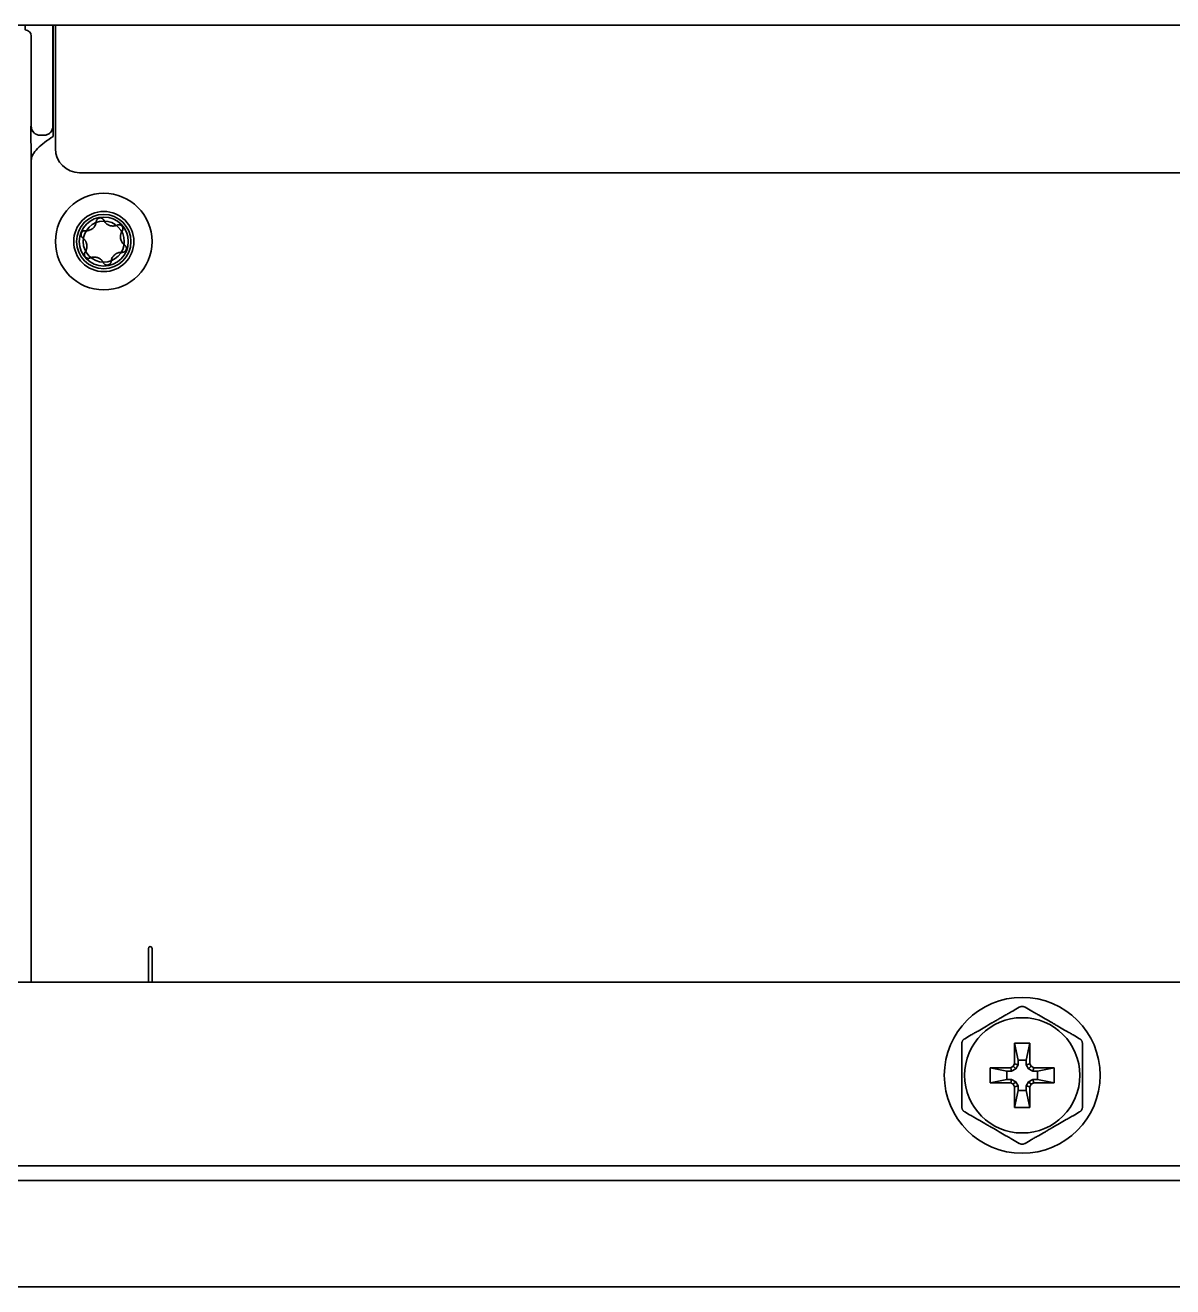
# Model space of a CAD drawing. Extents: x 53 to 4124, y 6244 to 10190.
# Drawn here: x 277.3 to 372.2, y 7999.4 to 8103.8 of the extents above; entities that cross this region are included whole.
import ezdxf

# ---------------------------------------------------------------- set-up
doc = ezdxf.new("R2010")
doc.units = 0
doc.header["$LTSCALE"] = 5
doc.layers.add('ORTHO$15', color=7, linetype='CONTINUOUS', true_color=0xffffff)

msp = doc.modelspace()

# ---------------------------------------------------------------- linework, layer by layer
at = {"layer": 'ORTHO$15', "color": 7, "linetype": 'Continuous', "lineweight": 35, "extrusion": (0, 1, 0)}
for p, q in [((803.11, 8103.8), (56.4, 8103.8)), ((277.26, 8103.8), (277.26, 8103.41)), ((279.55, 8103.8), (279.55, 8095.45)), ((279.56, 8103.6), (279.56, 8103.8)), ((279.56, 8103.6), (279.56, 8094.6)), ((279.76, 8103.8), (279.76, 8102.8)), ((277.76, 8095.45), (277.76, 8102.91)), ((279.76, 8102.8), (279.76, 8093.6)), ((277.76, 8092.6), (277.72, 8095.45)), ((277.72, 8095.45), (277.76, 8095.45)), ((279.55, 8095.45), (279.56, 8095.45)), ((278.51, 8094.7), (278.49, 8094.7)), ((278.8, 8094.7), (278.51, 8094.7)), ((278.82, 8094.7), (278.8, 8094.7)), ((277.76, 8024.6), (277.76, 8092.6)), ((281.76, 8091.6), (640.36, 8091.6)), ((287.46, 8024.6), (287.46, 8027.4)), ((287.76, 8027.4), (287.76, 8026.4)), ((287.76, 8026.4), (287.76, 8024.6)), ((101.46, 8024.6), (277.76, 8024.6)), ((279.56, 8024.6), (277.76, 8024.6)), ((287.46, 8024.6), (279.56, 8024.6)), ((287.46, 8024.6), (644.36, 8024.6)), ((643.55, 8024.6), (287.76, 8024.6)), ((359.15, 8017.85), (359.15, 8019.55)), ((359.15, 8019.55), (359.44, 8018.16)), ((359.15, 8019.55), (360.4, 8019.55)), ((360.4, 8019.55), (360.11, 8018.16)), ((360.4, 8019.55), (360.4, 8017.85)), ((359.44, 8018.16), (359.44, 8017.78)), ((360.11, 8018.16), (359.44, 8018.16)), ((360.11, 8017.78), (360.11, 8018.16)), ((357.13, 8016.28), (357.13, 8017.53)), ((357.13, 8017.53), (358.51, 8017.24)), ((357.13, 8017.53), (358.83, 8017.53)), ((358.51, 8017.24), (358.51, 8016.56)), ((358.9, 8017.24), (358.51, 8017.24)), ((358.83, 8017.53), (359.03, 8017.65)), ((358.83, 8017.53), (358.9, 8017.24)), ((359.24, 8017.44), (358.9, 8017.24)), ((359.03, 8017.65), (359.15, 8017.85)), ((359.03, 8017.65), (359.24, 8017.44)), ((359.15, 8017.85), (359.44, 8017.78)), ((359.44, 8017.78), (359.24, 8017.44)), ((360.4, 8017.85), (360.11, 8017.78)), ((360.31, 8017.44), (360.11, 8017.78)), ((360.52, 8017.65), (360.31, 8017.44)), ((360.65, 8017.24), (360.31, 8017.44)), ((360.4, 8017.85), (360.52, 8017.65)), ((360.52, 8017.65), (360.73, 8017.53)), ((360.73, 8017.53), (360.65, 8017.24)), ((361.04, 8017.24), (360.65, 8017.24)), ((360.73, 8017.53), (362.43, 8017.53)), ((361.04, 8017.24), (362.43, 8017.53)), ((361.04, 8016.56), (361.04, 8017.24)), ((362.43, 8017.53), (362.43, 8016.28)), ((357.13, 8016.28), (358.51, 8016.56)), ((358.83, 8016.28), (357.13, 8016.28)), ((358.51, 8016.56), (358.9, 8016.56)), ((358.83, 8016.28), (358.9, 8016.56)), ((359.03, 8016.16), (358.83, 8016.28)), ((358.9, 8016.56), (359.24, 8016.37)), ((359.03, 8016.16), (359.24, 8016.37)), ((359.15, 8015.95), (359.03, 8016.16)), ((359.15, 8015.95), (359.44, 8016.03)), ((359.15, 8014.25), (359.15, 8015.95)), ((359.24, 8016.37), (359.44, 8016.03)), ((359.44, 8016.03), (359.44, 8015.64)), ((360.11, 8016.03), (360.31, 8016.37)), ((360.11, 8015.64), (360.11, 8016.03)), ((360.4, 8015.95), (360.11, 8016.03)), ((360.31, 8016.37), (360.65, 8016.56)), ((360.52, 8016.16), (360.31, 8016.37)), ((360.52, 8016.16), (360.4, 8015.95)), ((360.4, 8015.95), (360.4, 8014.25)), ((360.73, 8016.28), (360.52, 8016.16)), ((360.73, 8016.28), (360.65, 8016.56)), ((360.65, 8016.56), (361.04, 8016.56)), ((362.43, 8016.28), (360.73, 8016.28)), ((362.43, 8016.28), (361.04, 8016.56)), ((359.15, 8014.25), (359.44, 8015.64)), ((359.44, 8015.64), (360.11, 8015.64)), ((360.4, 8014.25), (360.11, 8015.64)), ((360.4, 8014.25), (359.15, 8014.25)), ((690.66, 8009.4), (56.76, 8009.4)), ((123.41, 8008.2), (695.13, 8008.2)), ((738.11, 7999.4), (121.41, 7999.4))]:
    msp.add_line(p, q, dxfattribs=at)
at = {"layer": 'ORTHO$15', "color": 7, "linetype": 'Continuous', "lineweight": 35}
for centre, radius in [((283.76, 8085.9), 4), ((283.76, 8085.9), 2.49), ((359.78, 8016.9), 4.77)]:
    msp.add_circle(centre, radius, dxfattribs=at)
at = {"layer": 'ORTHO$15', "color": 7, "linetype": 'Continuous', "lineweight": 35, "extrusion": (0, 0, -1)}
for centre, radius in [((-283.76, 8085.9), 2.25), ((-283.76, 8085.9), 2.03), ((-283.76, 8085.9), 1.7), ((-359.78, 8016.9), 6.45)]:
    msp.add_circle(centre, radius, dxfattribs=at)
at = {"layer": 'ORTHO$15', "color": 7, "linetype": 'Continuous', "lineweight": 35}
msp.add_arc((281.76, 8093.6), 2, 180, 270, dxfattribs=at)
at = {"layer": 'ORTHO$15', "color": 7, "linetype": 'Continuous', "lineweight": 35, "extrusion": (0, 0, -1)}
msp.add_arc((-287.61, 8027.4), 0.15, 0, 180, dxfattribs=at)
for centre, major_axis, ratio, start_param, end_param in [((277.26, 8102.91), (0.354, 0.354), 0.999087, 5.497939, 7.068431), ((278.51, 8095.45), (0, 0.75), 0.999949, 3.141593, 4.712389), ((278.8, 8095.45), (0, 0.75), 0.999949, 1.570796, 3.141593), ((278.82, 8095.45), (-0.75, 0), 0.999746, 3.141593, 4.712389)]:
    msp.add_ellipse(centre, major_axis=major_axis, ratio=ratio, start_param=start_param, end_param=end_param, dxfattribs=at)
at = {"layer": 'ORTHO$15', "color": 7, "linetype": 'Continuous', "lineweight": 35}
for points, knots in [([(277.72, 8095.45), (277.72, 8095.45), (277.72, 8095.44), (277.72, 8095.43), (277.72, 8095.42), (277.72, 8095.4), (277.73, 8095.37), (277.73, 8095.35), (277.74, 8095.31), (277.74, 8095.29), (277.75, 8095.25), (277.76, 8095.23), (277.78, 8095.17), (277.8, 8095.13), (277.83, 8095.08), (277.84, 8095.06), (277.87, 8095.02), (277.88, 8095), (277.92, 8094.95), (277.96, 8094.92), (278.02, 8094.87), (278.04, 8094.85), (278.07, 8094.83), (278.08, 8094.82), (278.1, 8094.81), (278.12, 8094.8), (278.15, 8094.78), (278.18, 8094.77), (278.22, 8094.75), (278.23, 8094.75), (278.26, 8094.74), (278.28, 8094.73), (278.32, 8094.72), (278.36, 8094.71), (278.42, 8094.7), (278.46, 8094.7), (278.49, 8094.7)], [0, 0, 0, 0, 0.015625, 0.015625, 0.03125, 0.0625, 0.0625, 0.125, 0.125, 0.1875, 0.1875, 0.25, 0.25, 0.375, 0.375, 0.4375, 0.4375, 0.5, 0.5, 0.625, 0.625, 0.6875, 0.6875, 0.71875, 0.71875, 0.75, 0.75, 0.8125, 0.8125, 0.84375, 0.84375, 0.875, 0.875, 0.9375, 0.9375, 1, 1, 1, 1]), ([(277.76, 8092.6), (277.76, 8092.76), (277.8, 8092.93), (277.98, 8093.27), (278.12, 8093.43), (278.45, 8093.77), (278.65, 8093.93), (279.08, 8094.27), (279.32, 8094.43), (279.56, 8094.6)], [0, 0, 0, 0, 0.25, 0.25, 0.5, 0.5, 0.75, 0.75, 1, 1, 1, 1]), ([(282.24, 8086.8), (282.3, 8086.79), (282.35, 8086.79), (282.43, 8086.8), (282.46, 8086.81), (282.5, 8086.81), (282.51, 8086.82), (282.54, 8086.82), (282.55, 8086.83), (282.61, 8086.85), (282.66, 8086.87), (282.72, 8086.9), (282.73, 8086.91), (282.76, 8086.92), (282.77, 8086.93), (282.8, 8086.95), (282.82, 8086.97), (282.89, 8087.02), (282.92, 8087.06), (282.98, 8087.12), (282.99, 8087.15), (283.01, 8087.18), (283.02, 8087.19), (283.03, 8087.22), (283.04, 8087.23), (283.07, 8087.29), (283.09, 8087.34), (283.11, 8087.41), (283.12, 8087.44), (283.13, 8087.49), (283.13, 8087.52), (283.14, 8087.55)], [0, 0, 0, 0, 0.125, 0.125, 0.1875, 0.1875, 0.21875, 0.21875, 0.25, 0.25, 0.375, 0.375, 0.40625, 0.40625, 0.4375, 0.4375, 0.5, 0.5, 0.625, 0.625, 0.6875, 0.6875, 0.71875, 0.71875, 0.75, 0.75, 0.875, 0.875, 0.9375, 0.9375, 1, 1, 1, 1]), ([(283.14, 8087.55), (283.14, 8087.56), (283.14, 8087.6), (283.16, 8087.63), (283.17, 8087.66), (283.17, 8087.67), (283.18, 8087.68), (283.18, 8087.69), (283.2, 8087.71), (283.21, 8087.73), (283.23, 8087.75), (283.23, 8087.76), (283.25, 8087.77), (283.25, 8087.77), (283.28, 8087.79), (283.29, 8087.8), (283.32, 8087.81), (283.32, 8087.82), (283.34, 8087.83), (283.35, 8087.83), (283.38, 8087.84), (283.39, 8087.84), (283.42, 8087.85), (283.43, 8087.85), (283.45, 8087.85), (283.46, 8087.85), (283.49, 8087.85), (283.5, 8087.85), (283.53, 8087.85), (283.54, 8087.84), (283.56, 8087.84), (283.57, 8087.84), (283.59, 8087.83), (283.61, 8087.82), (283.64, 8087.81), (283.64, 8087.8), (283.66, 8087.79), (283.67, 8087.79), (283.69, 8087.77), (283.7, 8087.76), (283.72, 8087.74), (283.73, 8087.73), (283.74, 8087.72), (283.74, 8087.71), (283.76, 8087.69), (283.77, 8087.67), (283.78, 8087.66)], [0, 0, 0, 0, 0.0625, 0.125, 0.125, 0.15625, 0.15625, 0.1875, 0.1875, 0.25, 0.25, 0.28125, 0.28125, 0.3125, 0.3125, 0.375, 0.375, 0.40625, 0.40625, 0.4375, 0.4375, 0.5, 0.5, 0.53125, 0.53125, 0.5625, 0.5625, 0.625, 0.625, 0.65625, 0.65625, 0.6875, 0.6875, 0.75, 0.75, 0.78125, 0.78125, 0.8125, 0.8125, 0.875, 0.875, 0.90625, 0.90625, 0.9375, 0.9375, 1, 1, 1, 1]), ([(283.78, 8087.66), (283.8, 8087.61), (283.83, 8087.56), (283.87, 8087.5), (283.89, 8087.48), (283.92, 8087.45), (283.93, 8087.44), (283.94, 8087.42), (283.95, 8087.41), (284, 8087.37), (284.05, 8087.33), (284.1, 8087.3), (284.12, 8087.29), (284.14, 8087.28), (284.15, 8087.27), (284.19, 8087.25), (284.21, 8087.24), (284.29, 8087.22), (284.34, 8087.2), (284.41, 8087.19), (284.42, 8087.19), (284.45, 8087.19), (284.49, 8087.18), (284.56, 8087.18), (284.61, 8087.19), (284.65, 8087.19), (284.67, 8087.2), (284.69, 8087.2), (284.7, 8087.2), (284.77, 8087.22), (284.82, 8087.24), (284.87, 8087.26)], [0, 0, 0, 0, 0.125, 0.125, 0.1875, 0.1875, 0.21875, 0.21875, 0.25, 0.25, 0.375, 0.375, 0.40625, 0.40625, 0.4375, 0.4375, 0.5, 0.5, 0.625, 0.625, 0.65625, 0.65625, 0.6875, 0.75, 0.8125, 0.8125, 0.84375, 0.84375, 0.875, 0.875, 1, 1, 1, 1]), ([(284.87, 8087.26), (284.89, 8087.27), (284.92, 8087.28), (284.95, 8087.29), (284.98, 8087.29), (284.99, 8087.29), (285.01, 8087.29), (285.02, 8087.29), (285.05, 8087.29), (285.06, 8087.29), (285.09, 8087.28), (285.1, 8087.28), (285.12, 8087.27), (285.13, 8087.27), (285.15, 8087.26), (285.17, 8087.25), (285.19, 8087.24), (285.2, 8087.23), (285.21, 8087.22), (285.22, 8087.22), (285.24, 8087.2), (285.26, 8087.19), (285.27, 8087.16), (285.28, 8087.16), (285.29, 8087.14), (285.3, 8087.13), (285.31, 8087.11), (285.32, 8087.09), (285.33, 8087.07), (285.33, 8087.06), (285.34, 8087.04), (285.34, 8087.03), (285.34, 8087.01), (285.35, 8086.99), (285.35, 8086.96), (285.35, 8086.95), (285.35, 8086.93), (285.35, 8086.92), (285.34, 8086.9), (285.34, 8086.88), (285.33, 8086.85), (285.33, 8086.84), (285.32, 8086.83), (285.32, 8086.82), (285.31, 8086.79), (285.3, 8086.78), (285.29, 8086.76)], [0, 0, 0, 0, 0.0625, 0.125, 0.125, 0.15625, 0.15625, 0.1875, 0.1875, 0.25, 0.25, 0.28125, 0.28125, 0.3125, 0.3125, 0.375, 0.375, 0.40625, 0.40625, 0.4375, 0.4375, 0.5, 0.5, 0.53125, 0.53125, 0.5625, 0.5625, 0.625, 0.625, 0.65625, 0.65625, 0.6875, 0.6875, 0.75, 0.75, 0.78125, 0.78125, 0.8125, 0.8125, 0.875, 0.875, 0.90625, 0.90625, 0.9375, 0.9375, 1, 1, 1, 1]), ([(282.02, 8086.19), (282.01, 8086.2), (281.98, 8086.22), (281.96, 8086.25), (281.94, 8086.27), (281.93, 8086.28), (281.92, 8086.29), (281.92, 8086.3), (281.91, 8086.32), (281.9, 8086.34), (281.89, 8086.37), (281.89, 8086.38), (281.89, 8086.4), (281.88, 8086.4), (281.88, 8086.43), (281.88, 8086.45), (281.88, 8086.48), (281.88, 8086.49), (281.88, 8086.51), (281.88, 8086.51), (281.89, 8086.54), (281.89, 8086.56), (281.9, 8086.59), (281.91, 8086.59), (281.91, 8086.61), (281.92, 8086.62), (281.93, 8086.64), (281.94, 8086.66), (281.96, 8086.68), (281.97, 8086.69), (281.98, 8086.7), (281.99, 8086.71), (282, 8086.72), (282.01, 8086.73), (282.02, 8086.74), (282.03, 8086.74), (282.05, 8086.76), (282.07, 8086.77), (282.09, 8086.78), (282.1, 8086.78), (282.12, 8086.78), (282.13, 8086.79), (282.15, 8086.79), (282.17, 8086.8), (282.2, 8086.8), (282.21, 8086.8), (282.23, 8086.8), (282.24, 8086.8), (282.24, 8086.8)], [0, 0, 0, 0, 0.0625, 0.125, 0.125, 0.15625, 0.15625, 0.1875, 0.1875, 0.25, 0.25, 0.28125, 0.28125, 0.3125, 0.3125, 0.375, 0.375, 0.40625, 0.40625, 0.4375, 0.4375, 0.5, 0.5, 0.53125, 0.53125, 0.5625, 0.5625, 0.625, 0.625, 0.65625, 0.65625, 0.6875, 0.6875, 0.71875, 0.71875, 0.75, 0.75, 0.8125, 0.8125, 0.84375, 0.84375, 0.875, 0.875, 0.9375, 0.9375, 0.96875, 0.96875, 1, 1, 1, 1]), ([(282.22, 8085.04), (282.25, 8085.09), (282.28, 8085.13), (282.31, 8085.2), (282.32, 8085.23), (282.34, 8085.27), (282.34, 8085.28), (282.35, 8085.31), (282.35, 8085.32), (282.36, 8085.39), (282.37, 8085.44), (282.37, 8085.51), (282.37, 8085.52), (282.37, 8085.55), (282.37, 8085.56), (282.37, 8085.6), (282.36, 8085.63), (282.35, 8085.71), (282.34, 8085.76), (282.31, 8085.82), (282.31, 8085.84), (282.29, 8085.86), (282.28, 8085.9), (282.24, 8085.96), (282.21, 8086), (282.19, 8086.03), (282.18, 8086.04), (282.16, 8086.06), (282.15, 8086.07), (282.11, 8086.12), (282.07, 8086.16), (282.02, 8086.19)], [0, 0, 0, 0, 0.125, 0.125, 0.1875, 0.1875, 0.21875, 0.21875, 0.25, 0.25, 0.375, 0.375, 0.40625, 0.40625, 0.4375, 0.4375, 0.5, 0.5, 0.625, 0.625, 0.65625, 0.65625, 0.6875, 0.75, 0.8125, 0.8125, 0.84375, 0.84375, 0.875, 0.875, 1, 1, 1, 1]), ([(285.29, 8086.76), (285.26, 8086.72), (285.23, 8086.67), (285.2, 8086.6), (285.19, 8086.57), (285.18, 8086.54), (285.17, 8086.52), (285.16, 8086.5), (285.16, 8086.48), (285.15, 8086.42), (285.14, 8086.37), (285.14, 8086.3), (285.14, 8086.28), (285.14, 8086.26), (285.14, 8086.24), (285.14, 8086.2), (285.15, 8086.18), (285.16, 8086.1), (285.17, 8086.04), (285.2, 8085.98), (285.2, 8085.97), (285.22, 8085.94), (285.23, 8085.91), (285.27, 8085.85), (285.3, 8085.8), (285.32, 8085.77), (285.33, 8085.76), (285.35, 8085.74), (285.36, 8085.73), (285.4, 8085.68), (285.44, 8085.65), (285.49, 8085.62)], [0, 0, 0, 0, 0.125, 0.125, 0.1875, 0.1875, 0.21875, 0.21875, 0.25, 0.25, 0.375, 0.375, 0.40625, 0.40625, 0.4375, 0.4375, 0.5, 0.5, 0.625, 0.625, 0.65625, 0.65625, 0.6875, 0.75, 0.8125, 0.8125, 0.84375, 0.84375, 0.875, 0.875, 1, 1, 1, 1]), ([(282.64, 8084.54), (282.63, 8084.54), (282.59, 8084.52), (282.56, 8084.52), (282.53, 8084.51), (282.52, 8084.51), (282.5, 8084.51), (282.49, 8084.51), (282.47, 8084.51), (282.45, 8084.52), (282.42, 8084.52), (282.41, 8084.52), (282.39, 8084.53), (282.38, 8084.53), (282.36, 8084.54), (282.34, 8084.55), (282.32, 8084.57), (282.31, 8084.57), (282.3, 8084.58), (282.29, 8084.59), (282.27, 8084.6), (282.25, 8084.62), (282.24, 8084.64), (282.23, 8084.65), (282.22, 8084.66), (282.22, 8084.67), (282.2, 8084.69), (282.19, 8084.71), (282.18, 8084.74), (282.18, 8084.74), (282.17, 8084.76), (282.17, 8084.77), (282.17, 8084.8), (282.16, 8084.82), (282.16, 8084.84), (282.16, 8084.85), (282.16, 8084.87), (282.17, 8084.88), (282.17, 8084.91), (282.17, 8084.93), (282.18, 8084.95), (282.18, 8084.96), (282.19, 8084.98), (282.19, 8084.99), (282.2, 8085.01), (282.21, 8085.03), (282.22, 8085.04)], [0, 0, 0, 0, 0.0625, 0.125, 0.125, 0.15625, 0.15625, 0.1875, 0.1875, 0.25, 0.25, 0.28125, 0.28125, 0.3125, 0.3125, 0.375, 0.375, 0.40625, 0.40625, 0.4375, 0.4375, 0.5, 0.5, 0.53125, 0.53125, 0.5625, 0.5625, 0.625, 0.625, 0.65625, 0.65625, 0.6875, 0.6875, 0.75, 0.75, 0.78125, 0.78125, 0.8125, 0.8125, 0.875, 0.875, 0.90625, 0.90625, 0.9375, 0.9375, 1, 1, 1, 1]), ([(285.27, 8085.01), (285.21, 8085.01), (285.16, 8085.01), (285.08, 8085), (285.05, 8085), (285, 8084.99), (284.98, 8084.98), (284.9, 8084.96), (284.85, 8084.93), (284.79, 8084.9), (284.78, 8084.9), (284.75, 8084.88), (284.74, 8084.87), (284.71, 8084.85), (284.69, 8084.83), (284.62, 8084.78), (284.59, 8084.74), (284.54, 8084.68), (284.52, 8084.66), (284.5, 8084.62), (284.49, 8084.61), (284.48, 8084.59), (284.47, 8084.58), (284.44, 8084.52), (284.42, 8084.47), (284.4, 8084.39), (284.39, 8084.36), (284.38, 8084.31), (284.38, 8084.29), (284.38, 8084.26)], [0, 0, 0, 0, 0.125, 0.125, 0.1875, 0.1875, 0.25, 0.25, 0.375, 0.375, 0.40625, 0.40625, 0.4375, 0.4375, 0.5, 0.5, 0.625, 0.625, 0.6875, 0.6875, 0.71875, 0.71875, 0.75, 0.75, 0.875, 0.875, 0.9375, 0.9375, 1, 1, 1, 1]), ([(285.49, 8085.62), (285.5, 8085.61), (285.53, 8085.58), (285.55, 8085.56), (285.57, 8085.53), (285.58, 8085.53), (285.59, 8085.51), (285.59, 8085.5), (285.6, 8085.48), (285.61, 8085.46), (285.62, 8085.44), (285.62, 8085.43), (285.62, 8085.41), (285.63, 8085.4), (285.63, 8085.37), (285.63, 8085.35), (285.63, 8085.33), (285.63, 8085.32), (285.63, 8085.3), (285.63, 8085.29), (285.62, 8085.26), (285.62, 8085.24), (285.61, 8085.22), (285.6, 8085.21), (285.6, 8085.19), (285.59, 8085.18), (285.58, 8085.16), (285.57, 8085.14), (285.55, 8085.12), (285.55, 8085.12), (285.53, 8085.1), (285.53, 8085.1), (285.51, 8085.08), (285.5, 8085.08), (285.49, 8085.07), (285.48, 8085.06), (285.46, 8085.05), (285.44, 8085.04), (285.42, 8085.03), (285.41, 8085.02), (285.39, 8085.02), (285.38, 8085.02), (285.36, 8085.01), (285.34, 8085.01), (285.31, 8085.01), (285.3, 8085), (285.28, 8085.01), (285.27, 8085.01), (285.27, 8085.01)], [0, 0, 0, 0, 0.0625, 0.125, 0.125, 0.15625, 0.15625, 0.1875, 0.1875, 0.25, 0.25, 0.28125, 0.28125, 0.3125, 0.3125, 0.375, 0.375, 0.40625, 0.40625, 0.4375, 0.4375, 0.5, 0.5, 0.53125, 0.53125, 0.5625, 0.5625, 0.625, 0.625, 0.65625, 0.65625, 0.6875, 0.6875, 0.71875, 0.71875, 0.75, 0.75, 0.8125, 0.8125, 0.84375, 0.84375, 0.875, 0.875, 0.9375, 0.9375, 0.96875, 0.96875, 1, 1, 1, 1]), ([(283.74, 8084.15), (283.71, 8084.19), (283.69, 8084.24), (283.64, 8084.3), (283.62, 8084.32), (283.59, 8084.35), (283.59, 8084.36), (283.57, 8084.38), (283.56, 8084.39), (283.51, 8084.44), (283.46, 8084.47), (283.41, 8084.51), (283.4, 8084.51), (283.37, 8084.53), (283.36, 8084.53), (283.32, 8084.55), (283.3, 8084.56), (283.22, 8084.59), (283.17, 8084.6), (283.1, 8084.61), (283.09, 8084.61), (283.06, 8084.62), (283.02, 8084.62), (282.95, 8084.62), (282.9, 8084.62), (282.86, 8084.61), (282.85, 8084.61), (282.82, 8084.6), (282.81, 8084.6), (282.74, 8084.58), (282.69, 8084.57), (282.64, 8084.54)], [0, 0, 0, 0, 0.125, 0.125, 0.1875, 0.1875, 0.21875, 0.21875, 0.25, 0.25, 0.375, 0.375, 0.40625, 0.40625, 0.4375, 0.4375, 0.5, 0.5, 0.625, 0.625, 0.65625, 0.65625, 0.6875, 0.75, 0.8125, 0.8125, 0.84375, 0.84375, 0.875, 0.875, 1, 1, 1, 1]), ([(284.38, 8084.26), (284.37, 8084.24), (284.37, 8084.21), (284.36, 8084.17), (284.34, 8084.15), (284.34, 8084.14), (284.33, 8084.12), (284.33, 8084.11), (284.31, 8084.09), (284.3, 8084.08), (284.28, 8084.05), (284.26, 8084.04), (284.23, 8084.01), (284.22, 8084), (284.19, 8083.99), (284.19, 8083.99), (284.17, 8083.98), (284.16, 8083.97), (284.13, 8083.96), (284.12, 8083.96), (284.09, 8083.96), (284.08, 8083.95), (284.06, 8083.95), (284.05, 8083.95), (284.02, 8083.95), (284.01, 8083.95), (283.98, 8083.96), (283.97, 8083.96), (283.95, 8083.96), (283.94, 8083.97), (283.92, 8083.97), (283.9, 8083.98), (283.88, 8083.99), (283.87, 8084), (283.85, 8084.01), (283.84, 8084.01), (283.82, 8084.03), (283.81, 8084.04), (283.79, 8084.06), (283.78, 8084.07), (283.77, 8084.08), (283.77, 8084.09), (283.75, 8084.11), (283.74, 8084.13), (283.74, 8084.15)], [0, 0, 0, 0, 0.0625, 0.125, 0.125, 0.15625, 0.15625, 0.1875, 0.1875, 0.25, 0.25, 0.3125, 0.3125, 0.375, 0.375, 0.40625, 0.40625, 0.4375, 0.4375, 0.5, 0.5, 0.53125, 0.53125, 0.5625, 0.5625, 0.625, 0.625, 0.65625, 0.65625, 0.6875, 0.6875, 0.75, 0.75, 0.78125, 0.78125, 0.8125, 0.8125, 0.875, 0.875, 0.90625, 0.90625, 0.9375, 0.9375, 1, 1, 1, 1]), ([(355.03, 8019.93), (355.2, 8020.03), (355.38, 8020.14), (355.61, 8020.27), (355.65, 8020.3), (355.75, 8020.35), (355.79, 8020.38), (355.93, 8020.46), (356.03, 8020.51), (356.31, 8020.67), (356.5, 8020.78), (356.88, 8021.01), (357.08, 8021.12), (357.3, 8021.25), (357.32, 8021.26), (357.37, 8021.29), (357.45, 8021.33), (357.52, 8021.37), (357.67, 8021.46), (357.76, 8021.51), (358.05, 8021.68), (358.24, 8021.79), (358.48, 8021.93), (358.53, 8021.95), (358.62, 8022.01), (358.67, 8022.04), (358.81, 8022.12), (358.9, 8022.17), (359.17, 8022.33), (359.35, 8022.43), (359.53, 8022.53)], [0, 0, 0, 0, 0.125, 0.125, 0.15625, 0.15625, 0.1875, 0.1875, 0.25, 0.25, 0.375, 0.375, 0.5, 0.5, 0.515625, 0.515625, 0.53125, 0.5625, 0.5625, 0.625, 0.625, 0.75, 0.75, 0.78125, 0.78125, 0.8125, 0.8125, 0.875, 0.875, 1, 1, 1, 1]), ([(359.53, 8022.53), (359.54, 8022.54), (359.56, 8022.55), (359.6, 8022.57), (359.62, 8022.57), (359.66, 8022.59), (359.69, 8022.59), (359.73, 8022.6), (359.75, 8022.6), (359.79, 8022.6), (359.8, 8022.6), (359.82, 8022.6), (359.83, 8022.6), (359.86, 8022.59), (359.89, 8022.59), (359.93, 8022.57), (359.95, 8022.57), (359.99, 8022.55), (360.01, 8022.54), (360.03, 8022.53)], [0, 0, 0, 0, 0.125, 0.125, 0.25, 0.25, 0.375, 0.375, 0.5, 0.5, 0.5625, 0.5625, 0.625, 0.625, 0.75, 0.75, 0.875, 0.875, 1, 1, 1, 1]), ([(360.03, 8022.53), (360.2, 8022.43), (360.38, 8022.33), (360.61, 8022.19), (360.65, 8022.17), (360.75, 8022.11), (360.79, 8022.09), (360.93, 8022.01), (361.03, 8021.95), (361.31, 8021.79), (361.5, 8021.68), (361.88, 8021.46), (362.08, 8021.35), (362.3, 8021.22), (362.32, 8021.2), (362.37, 8021.18), (362.45, 8021.13), (362.52, 8021.09), (362.67, 8021.01), (362.76, 8020.95), (363.05, 8020.78), (363.24, 8020.67), (363.48, 8020.54), (363.53, 8020.51), (363.62, 8020.46), (363.67, 8020.43), (363.81, 8020.35), (363.9, 8020.29), (364.17, 8020.14), (364.35, 8020.03), (364.53, 8019.93)], [0, 0, 0, 0, 0.125, 0.125, 0.15625, 0.15625, 0.1875, 0.1875, 0.25, 0.25, 0.375, 0.375, 0.5, 0.5, 0.515625, 0.515625, 0.53125, 0.5625, 0.5625, 0.625, 0.625, 0.75, 0.75, 0.78125, 0.78125, 0.8125, 0.8125, 0.875, 0.875, 1, 1, 1, 1]), ([(354.78, 8019.5), (354.78, 8019.52), (354.78, 8019.54), (354.78, 8019.58), (354.79, 8019.6), (354.8, 8019.65), (354.8, 8019.67), (354.82, 8019.71), (354.83, 8019.73), (354.85, 8019.76), (354.85, 8019.77), (354.87, 8019.79), (354.87, 8019.8), (354.89, 8019.82), (354.91, 8019.84), (354.94, 8019.87), (354.96, 8019.89), (354.99, 8019.91), (355.01, 8019.92), (355.03, 8019.93)], [0, 0, 0, 0, 0.125, 0.125, 0.25, 0.25, 0.375, 0.375, 0.5, 0.5, 0.5625, 0.5625, 0.625, 0.625, 0.75, 0.75, 0.875, 0.875, 1, 1, 1, 1]), ([(354.78, 8019.5), (354.78, 8019.3), (354.78, 8019.09), (354.78, 8018.78), (354.78, 8018.67), (354.78, 8018.51), (354.78, 8018.46), (354.78, 8018.35), (354.78, 8018.29), (354.78, 8018.02), (354.78, 8017.8), (354.78, 8017.47), (354.78, 8017.35), (354.78, 8017.18), (354.78, 8017.1), (354.78, 8017.01), (354.78, 8016.96), (354.78, 8016.93), (354.78, 8016.67), (354.78, 8016.45), (354.78, 8016.01), (354.78, 8015.79), (354.78, 8015.46), (354.78, 8015.35), (354.78, 8015.19), (354.78, 8015.14), (354.78, 8015.03), (354.78, 8014.98), (354.78, 8014.71), (354.78, 8014.51), (354.78, 8014.3)], [0, 0, 0, 0, 0.125, 0.125, 0.1875, 0.1875, 0.21875, 0.21875, 0.25, 0.25, 0.375, 0.375, 0.4375, 0.4375, 0.46875, 0.484375, 0.484375, 0.5, 0.5, 0.625, 0.625, 0.75, 0.75, 0.8125, 0.8125, 0.84375, 0.84375, 0.875, 0.875, 1, 1, 1, 1]), ([(364.53, 8019.93), (364.54, 8019.92), (364.56, 8019.91), (364.59, 8019.89), (364.61, 8019.87), (364.64, 8019.84), (364.66, 8019.82), (364.68, 8019.79), (364.7, 8019.77), (364.71, 8019.74), (364.72, 8019.73), (364.73, 8019.71), (364.73, 8019.7), (364.75, 8019.67), (364.75, 8019.65), (364.76, 8019.6), (364.77, 8019.58), (364.77, 8019.54), (364.78, 8019.52), (364.78, 8019.5)], [0, 0, 0, 0, 0.125, 0.125, 0.25, 0.25, 0.375, 0.375, 0.5, 0.5, 0.5625, 0.5625, 0.625, 0.625, 0.75, 0.75, 0.875, 0.875, 1, 1, 1, 1]), ([(364.78, 8019.5), (364.78, 8019.3), (364.78, 8019.09), (364.78, 8018.83), (364.78, 8018.77), (364.78, 8018.67), (364.78, 8018.61), (364.78, 8018.45), (364.78, 8018.34), (364.78, 8018.02), (364.78, 8017.8), (364.78, 8017.35), (364.78, 8017.13), (364.78, 8016.87), (364.78, 8016.85), (364.78, 8016.79), (364.78, 8016.7), (364.78, 8016.62), (364.78, 8016.45), (364.78, 8016.34), (364.78, 8016), (364.78, 8015.78), (364.78, 8015.51), (364.78, 8015.46), (364.78, 8015.35), (364.78, 8015.29), (364.78, 8015.13), (364.78, 8015.03), (364.78, 8014.71), (364.78, 8014.51), (364.78, 8014.3)], [0, 0, 0, 0, 0.125, 0.125, 0.15625, 0.15625, 0.1875, 0.1875, 0.25, 0.25, 0.375, 0.375, 0.5, 0.5, 0.515625, 0.515625, 0.53125, 0.5625, 0.5625, 0.625, 0.625, 0.75, 0.75, 0.78125, 0.78125, 0.8125, 0.8125, 0.875, 0.875, 1, 1, 1, 1]), ([(355.03, 8013.87), (355.01, 8013.88), (354.99, 8013.89), (354.96, 8013.92), (354.94, 8013.93), (354.91, 8013.96), (354.89, 8013.98), (354.87, 8014.02), (354.85, 8014.03), (354.84, 8014.06), (354.83, 8014.07), (354.82, 8014.09), (354.82, 8014.1), (354.8, 8014.14), (354.8, 8014.16), (354.79, 8014.2), (354.78, 8014.22), (354.78, 8014.26), (354.78, 8014.28), (354.78, 8014.3)], [0, 0, 0, 0, 0.125, 0.125, 0.25, 0.25, 0.375, 0.375, 0.5, 0.5, 0.5625, 0.5625, 0.625, 0.625, 0.75, 0.75, 0.875, 0.875, 1, 1, 1, 1]), ([(359.53, 8011.27), (359.35, 8011.37), (359.17, 8011.48), (358.94, 8011.61), (358.9, 8011.64), (358.8, 8011.69), (358.76, 8011.72), (358.62, 8011.8), (358.52, 8011.85), (358.24, 8012.01), (358.05, 8012.12), (357.67, 8012.35), (357.47, 8012.46), (357.25, 8012.59), (357.23, 8012.6), (357.18, 8012.63), (357.1, 8012.67), (357.03, 8012.71), (356.88, 8012.8), (356.79, 8012.85), (356.5, 8013.02), (356.31, 8013.13), (356.07, 8013.27), (356.02, 8013.29), (355.93, 8013.35), (355.88, 8013.38), (355.74, 8013.46), (355.65, 8013.51), (355.38, 8013.67), (355.2, 8013.77), (355.03, 8013.87)], [0, 0, 0, 0, 0.125, 0.125, 0.15625, 0.15625, 0.1875, 0.1875, 0.25, 0.25, 0.375, 0.375, 0.5, 0.5, 0.515625, 0.515625, 0.53125, 0.5625, 0.5625, 0.625, 0.625, 0.75, 0.75, 0.78125, 0.78125, 0.8125, 0.8125, 0.875, 0.875, 1, 1, 1, 1]), ([(364.53, 8013.87), (364.35, 8013.77), (364.17, 8013.67), (363.94, 8013.53), (363.9, 8013.51), (363.8, 8013.45), (363.76, 8013.43), (363.62, 8013.35), (363.52, 8013.29), (363.24, 8013.13), (363.05, 8013.02), (362.67, 8012.8), (362.47, 8012.69), (362.25, 8012.56), (362.23, 8012.54), (362.18, 8012.52), (362.1, 8012.47), (362.03, 8012.43), (361.88, 8012.35), (361.79, 8012.29), (361.5, 8012.12), (361.31, 8012.01), (361.07, 8011.88), (361.02, 8011.85), (360.93, 8011.79), (360.88, 8011.77), (360.74, 8011.69), (360.65, 8011.63), (360.38, 8011.48), (360.2, 8011.37), (360.03, 8011.27)], [0, 0, 0, 0, 0.125, 0.125, 0.15625, 0.15625, 0.1875, 0.1875, 0.25, 0.25, 0.375, 0.375, 0.5, 0.5, 0.515625, 0.515625, 0.53125, 0.5625, 0.5625, 0.625, 0.625, 0.75, 0.75, 0.78125, 0.78125, 0.8125, 0.8125, 0.875, 0.875, 1, 1, 1, 1]), ([(364.78, 8014.3), (364.78, 8014.28), (364.77, 8014.26), (364.77, 8014.22), (364.76, 8014.2), (364.75, 8014.16), (364.75, 8014.14), (364.73, 8014.09), (364.72, 8014.07), (364.7, 8014.04), (364.7, 8014.03), (364.68, 8014.02), (364.68, 8014.01), (364.66, 8013.98), (364.64, 8013.96), (364.61, 8013.93), (364.59, 8013.92), (364.56, 8013.89), (364.54, 8013.88), (364.53, 8013.87)], [0, 0, 0, 0, 0.125, 0.125, 0.25, 0.25, 0.375, 0.375, 0.5, 0.5, 0.5625, 0.5625, 0.625, 0.625, 0.75, 0.75, 0.875, 0.875, 1, 1, 1, 1]), ([(360.03, 8011.27), (360.01, 8011.26), (359.99, 8011.25), (359.95, 8011.24), (359.93, 8011.23), (359.89, 8011.22), (359.86, 8011.21), (359.82, 8011.21), (359.8, 8011.21), (359.76, 8011.21), (359.75, 8011.21), (359.73, 8011.21), (359.72, 8011.21), (359.69, 8011.21), (359.66, 8011.22), (359.62, 8011.23), (359.6, 8011.24), (359.56, 8011.25), (359.54, 8011.26), (359.53, 8011.27)], [0, 0, 0, 0, 0.125, 0.125, 0.25, 0.25, 0.375, 0.375, 0.5, 0.5, 0.5625, 0.5625, 0.625, 0.625, 0.75, 0.75, 0.875, 0.875, 1, 1, 1, 1])]:
    msp.add_open_spline(points, degree=3, knots=knots, dxfattribs=at)

doc.saveas('drawing.dxf')
